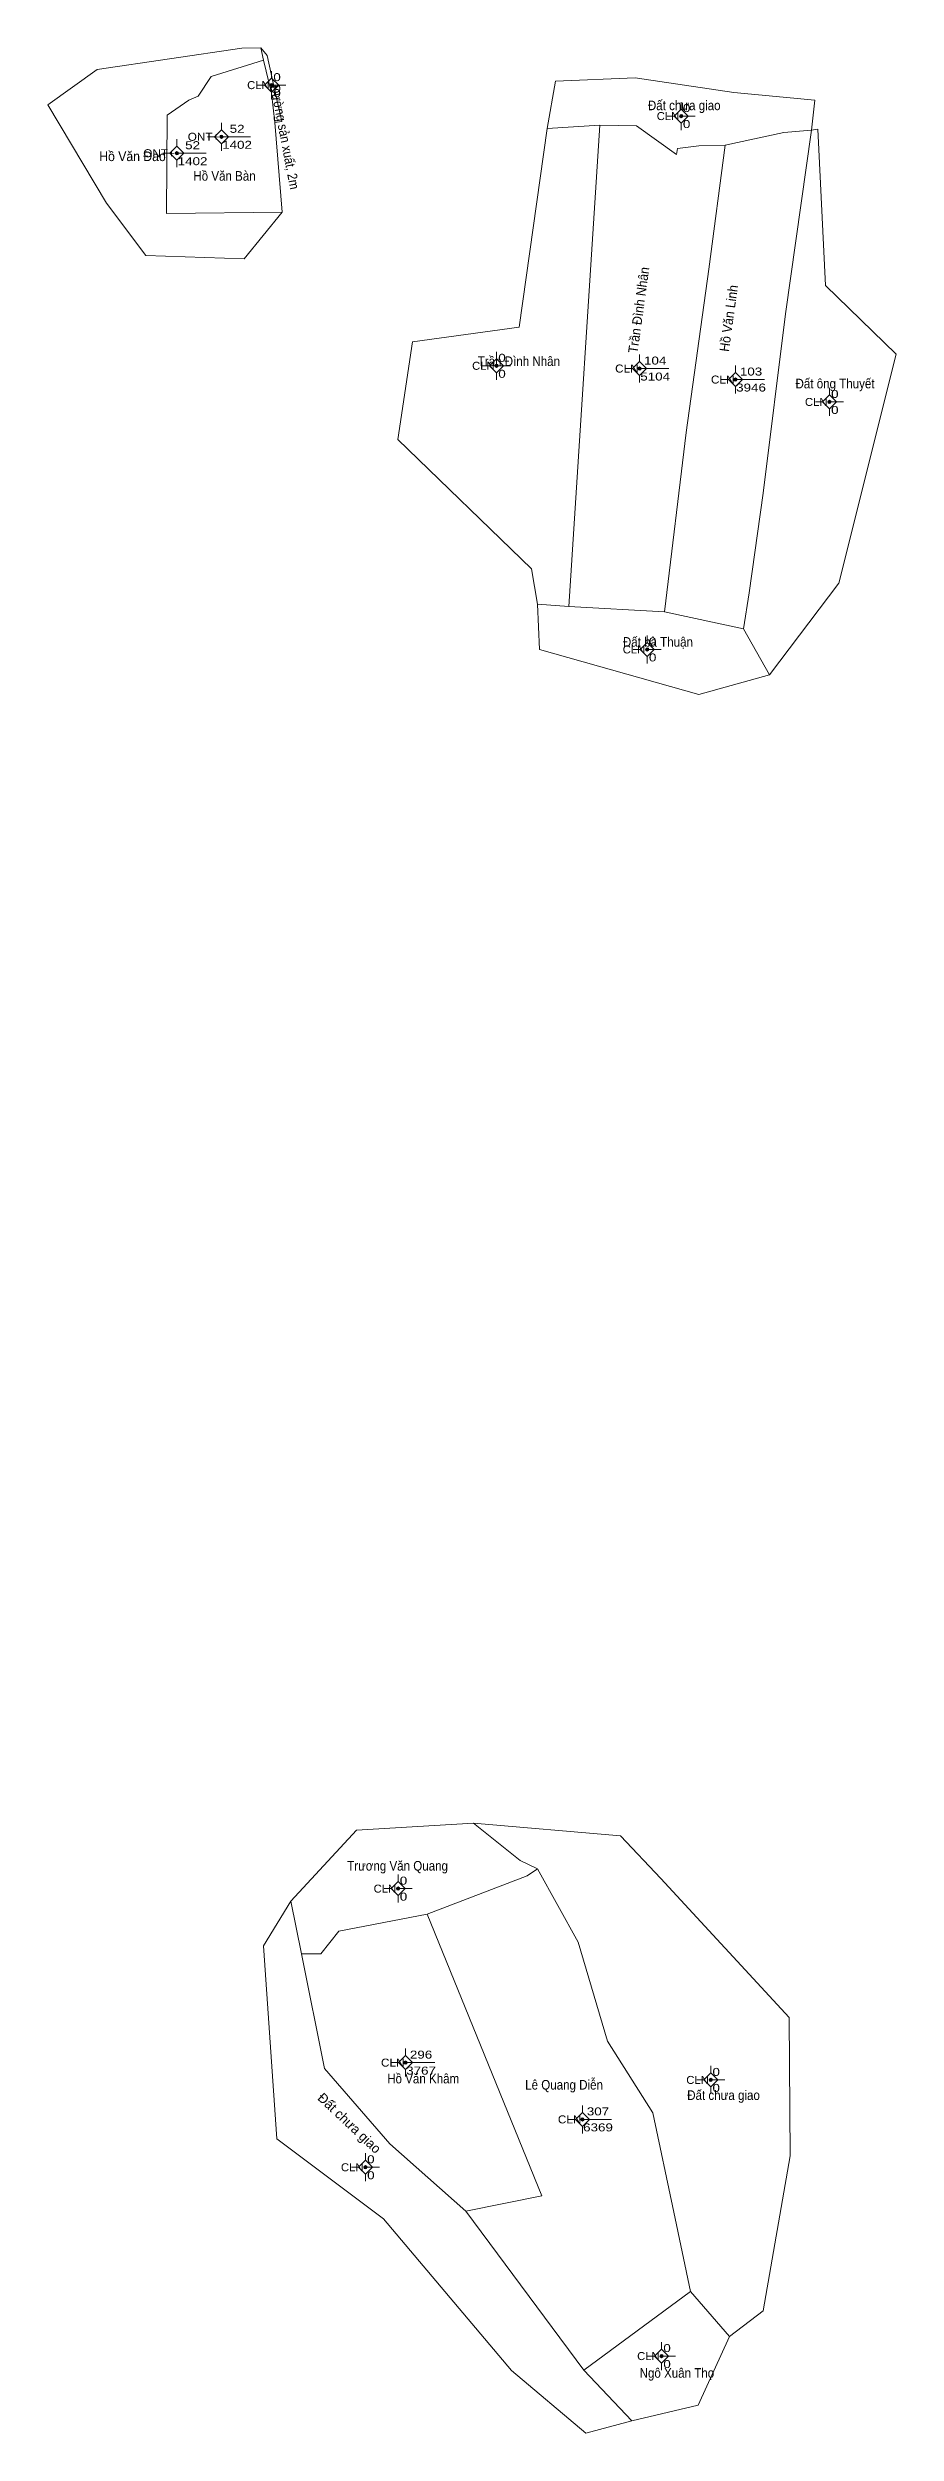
# Model space of a CAD drawing. Header units: metres. Extents: x 534068 to 535011, y 1849208 to 1850034.
# Drawn here: x 534746 to 535011, y 1849208 to 1849953 of the extents above; entities that cross this region are included whole.
import ezdxf
from ezdxf.enums import TextEntityAlignment as Align

# ---------------------------------------------------------------- set-up
doc = ezdxf.new("R2010")
doc.units = ezdxf.units.M
for name, color, linetype, lineweight in [('11', 7, 'Continuous', 13), ('13', 7, 'Continuous', 13), ('6', 7, 'Continuous', 13)]:
    doc.layers.add(name, color=color, linetype=linetype, lineweight=lineweight)
doc.layers.add('2', color=7, linetype='Continuous')

msp = doc.modelspace()

# ---------------------------------------------------------------- hatches: boundary and pattern name
at = {"layer": '11'}
for points in [[(534816.664, 1849941.66, 1), (534815.614, 1849941.66, 1)], [(534944.584, 1849931.99, 1), (534943.534, 1849931.99, 1)], [(534800.984, 1849925.51, 1), (534799.934, 1849925.51, 1)], [(534787.094, 1849920.38, 1), (534786.044, 1849920.38, 1)], [(534886.924, 1849853.95, 1), (534885.874, 1849853.95, 1)], [(534931.574, 1849853.09, 1), (534930.524, 1849853.09, 1)], [(534961.524, 1849849.65, 1), (534960.474, 1849849.65, 1)], [(534990.874, 1849842.65, 1), (534989.824, 1849842.65, 1)], [(534933.974, 1849765.32, 1), (534932.924, 1849765.32, 1)], [(534856.154, 1849378.07, 1), (534855.104, 1849378.07, 1)], [(534858.464, 1849323.7, 1), (534857.414, 1849323.7, 1)], [(534953.824, 1849318.29, 1), (534952.774, 1849318.29, 1)], [(534913.724, 1849305.96, 1), (534912.674, 1849305.96, 1)], [(534845.964, 1849291, 1), (534844.914, 1849291, 1)], [(534938.474, 1849232, 1), (534937.424, 1849232, 1)]]:
    msp.add_hatch(color=256, dxfattribs=at).paths.add_polyline_path(points)

# ---------------------------------------------------------------- linework, layer by layer
for p, q in [((534816.14, 1849946.04), (534816.14, 1849943.85)), ((534813.95, 1849941.66), (534811.76, 1849941.66)), ((534816.14, 1849939.47), (534816.14, 1849937.28)), ((534820.52, 1849941.66), (534818.33, 1849941.66)), ((534941.87, 1849931.99), (534939.69, 1849931.99)), ((534944.06, 1849936.36), (534944.06, 1849934.18)), ((534948.44, 1849931.99), (534946.25, 1849931.99)), ((534786.57, 1849924.76), (534786.57, 1849922.57)), ((534798.27, 1849925.51), (534796.08, 1849925.51)), ((534800.46, 1849929.88), (534800.46, 1849927.7)), ((534804.84, 1849925.51), (534802.65, 1849925.51)), ((534944.06, 1849929.8), (534944.06, 1849927.62)), ((534784.38, 1849920.38), (534782.19, 1849920.38)), ((534786.57, 1849918.19), (534786.57, 1849916)), ((534790.94, 1849920.38), (534788.76, 1849920.38)), ((534800.46, 1849923.32), (534800.46, 1849921.14)), ((534886.4, 1849858.32), (534886.4, 1849856.14)), ((534931.05, 1849857.46), (534931.05, 1849855.28)), ((534884.21, 1849853.95), (534882.02, 1849853.95)), ((534886.4, 1849851.76), (534886.4, 1849849.58)), ((534890.78, 1849853.95), (534888.59, 1849853.95)), ((534928.86, 1849853.09), (534926.68, 1849853.09)), ((534931.05, 1849850.9), (534931.05, 1849848.72)), ((534935.43, 1849853.09), (534933.24, 1849853.09)), ((534958.81, 1849849.65), (534956.62, 1849849.65)), ((534961, 1849854.02), (534961, 1849851.84)), ((534965.38, 1849849.65), (534963.19, 1849849.65)), ((534961, 1849847.46), (534961, 1849845.28)), ((534988.16, 1849842.65), (534985.98, 1849842.65)), ((534990.35, 1849847.02), (534990.35, 1849844.84)), ((534994.72, 1849842.65), (534992.54, 1849842.65)), ((534990.35, 1849840.46), (534990.35, 1849838.28)), ((534933.45, 1849769.7), (534933.45, 1849767.51)), ((534931.26, 1849765.32), (534929.07, 1849765.32)), ((534933.45, 1849763.13), (534933.45, 1849760.94)), ((534937.82, 1849765.32), (534935.64, 1849765.32)), ((534855.63, 1849382.44), (534855.63, 1849380.26)), ((534853.44, 1849378.07), (534851.26, 1849378.07)), ((534855.63, 1849375.88), (534855.63, 1849373.7)), ((534860, 1849378.07), (534857.82, 1849378.07)), ((534857.94, 1849328.08), (534857.94, 1849325.89)), ((534855.75, 1849323.7), (534853.56, 1849323.7)), ((534857.94, 1849321.51), (534857.94, 1849319.32)), ((534862.31, 1849323.7), (534860.13, 1849323.7)), ((534953.3, 1849322.66), (534953.3, 1849320.48)), ((534951.11, 1849318.29), (534948.93, 1849318.29)), ((534953.3, 1849316.1), (534953.3, 1849313.92)), ((534957.68, 1849318.29), (534955.49, 1849318.29)), ((534911.01, 1849305.96), (534908.82, 1849305.96)), ((534913.2, 1849310.34), (534913.2, 1849308.15)), ((534917.57, 1849305.96), (534915.39, 1849305.96)), ((534913.2, 1849303.77), (534913.2, 1849301.58)), ((534843.25, 1849291), (534841.06, 1849291)), ((534845.44, 1849295.38), (534845.44, 1849293.19)), ((534849.81, 1849291), (534847.63, 1849291)), ((534845.44, 1849288.81), (534845.44, 1849286.62)), ((534935.76, 1849232), (534933.57, 1849232)), ((534937.95, 1849236.38), (534937.95, 1849234.19)), ((534942.32, 1849232), (534940.14, 1849232)), ((534937.95, 1849229.81), (534937.95, 1849227.62))]:
    msp.add_line(p, q, dxfattribs=at)
for points in [[(534816.14, 1849943.85), (534813.95, 1849941.66), (534816.14, 1849939.47), (534818.33, 1849941.66)], [(534944.06, 1849934.18), (534941.87, 1849931.99), (534944.06, 1849929.8), (534946.25, 1849931.99)], [(534800.46, 1849927.7), (534798.27, 1849925.51), (534800.46, 1849923.32), (534802.65, 1849925.51)], [(534786.57, 1849922.57), (534784.38, 1849920.38), (534786.57, 1849918.19), (534788.76, 1849920.38)], [(534886.4, 1849856.14), (534884.21, 1849853.95), (534886.4, 1849851.76), (534888.59, 1849853.95)], [(534931.05, 1849855.28), (534928.86, 1849853.09), (534931.05, 1849850.9), (534933.24, 1849853.09)], [(534961, 1849851.84), (534958.81, 1849849.65), (534961, 1849847.46), (534963.19, 1849849.65)], [(534990.35, 1849844.84), (534988.16, 1849842.65), (534990.35, 1849840.46), (534992.54, 1849842.65)], [(534933.45, 1849767.51), (534931.26, 1849765.32), (534933.45, 1849763.13), (534935.64, 1849765.32)], [(534855.63, 1849380.26), (534853.44, 1849378.07), (534855.63, 1849375.88), (534857.82, 1849378.07)], [(534857.94, 1849325.89), (534855.75, 1849323.7), (534857.94, 1849321.51), (534860.13, 1849323.7)], [(534953.3, 1849320.48), (534951.11, 1849318.29), (534953.3, 1849316.1), (534955.49, 1849318.29)], [(534913.2, 1849308.15), (534911.01, 1849305.96), (534913.2, 1849303.77), (534915.39, 1849305.96)], [(534845.44, 1849293.19), (534843.25, 1849291), (534845.44, 1849288.81), (534847.63, 1849291)], [(534937.95, 1849234.19), (534935.76, 1849232), (534937.95, 1849229.81), (534940.14, 1849232)]]:
    msp.add_lwpolyline(points, close=True, dxfattribs=at)
for centre in [(534816.139, 1849941.66), (534944.059, 1849931.99), (534800.459, 1849925.51), (534786.569, 1849920.38), (534886.399, 1849853.95), (534931.049, 1849853.09), (534960.999, 1849849.65), (534990.349, 1849842.65), (534933.449, 1849765.32), (534855.629, 1849378.07), (534857.939, 1849323.7), (534953.299, 1849318.29), (534913.199, 1849305.96), (534845.439, 1849291), (534937.949, 1849232)]:
    msp.add_circle(centre, 0.525, dxfattribs=at)
at = {"layer": '13'}
for p, q in [((534816.76, 1849941.66), (534818.89, 1849941.66)), ((534944.69, 1849931.99), (534946.81, 1849931.99)), ((534801.08, 1849925.51), (534809.58, 1849925.51)), ((534787.19, 1849920.38), (534795.69, 1849920.38)), ((534887.02, 1849853.95), (534889.15, 1849853.95)), ((534931.68, 1849853.09), (534940.18, 1849853.09)), ((534961.62, 1849849.65), (534970.12, 1849849.65)), ((534990.98, 1849842.65), (534993.1, 1849842.65)), ((534934.07, 1849765.32), (534936.2, 1849765.32)), ((534856.26, 1849378.07), (534858.38, 1849378.07)), ((534858.56, 1849323.7), (534867.06, 1849323.7)), ((534953.93, 1849318.29), (534956.05, 1849318.29)), ((534913.82, 1849305.96), (534922.32, 1849305.96)), ((534846.06, 1849291), (534848.19, 1849291)), ((534938.57, 1849232), (534940.7, 1849232))]:
    msp.add_line(p, q, dxfattribs=at)
at = {"layer": '6'}
for p, q in [((534812.79, 1849953.35), (534813.55, 1849949.44)), ((534814.69, 1849950.92), (534812.79, 1849953.35)), ((534783.47, 1849932.29), (534783.26, 1849901.59)), ((534790.28, 1849937.01), (534783.47, 1849932.29)), ((534819.35, 1849930.26), (534817.14, 1849929.97)), ((534902.23, 1849928.12), (534918.65, 1849929.14)), ((534908.91, 1849778.76), (534918.65, 1849929.14)), ((534986.77, 1849927.94), (534984.72, 1849927.54)), ((534942.94, 1849921.87), (534942.55, 1849920.03)), ((534963.51, 1849771.76), (534965.27, 1849783)), ((534899.14, 1849779.42), (534908.91, 1849778.76)), ((534963.51, 1849771.76), (534971.64, 1849757.37)), ((534893.79, 1849386.82), (534879.16, 1849398.48)), ((534893.79, 1849386.82), (534899.16, 1849384.3)), ((534822.14, 1849374.14), (534825.45, 1849357.69)), ((534837.12, 1849364.8), (534864.73, 1849370.12)), ((534864.73, 1849370.12), (534900.49, 1849282.1)), ((534876.77, 1849277.29), (534900.49, 1849282.1)), ((534876.77, 1849277.29), (534913.64, 1849227.62)), ((534941.74, 1849277), (534946.98, 1849252.23)), ((534946.98, 1849252.23), (534913.64, 1849227.62)), ((534946.98, 1849252.23), (534959.1, 1849238.1)), ((534913.64, 1849227.62), (534928.6, 1849211.78))]:
    msp.add_line(p, q, dxfattribs=at)
for points in [[(534812.79, 1849953.35), (534806.85, 1849953.18), (534761.62, 1849946.52), (534746.2, 1849935.47), (534764.6, 1849904.77), (534776.87, 1849888.46), (534807.55, 1849887.41), (534819.4, 1849901.98)], [(534813.55, 1849949.44), (534797.25, 1849944.34), (534793.18, 1849938.18), (534790.28, 1849937.01)], [(534817.14, 1849929.97), (534816.14, 1849939.16), (534813.55, 1849949.44)], [(534814.69, 1849950.92), (534817.26, 1849939.51), (534819.35, 1849930.26)], [(534902.23, 1849928.12), (534904.76, 1849942.9), (534929.67, 1849943.96), (534960.54, 1849939.39), (534985.79, 1849936.94), (534984.72, 1849927.54)], [(534783.26, 1849901.59), (534819.4, 1849901.98), (534817.14, 1849929.97)], [(534902.23, 1849928.12), (534893.48, 1849866.01), (534860.15, 1849861.45), (534855.59, 1849830.91), (534897.33, 1849790.54), (534899.14, 1849779.42)], [(534918.65, 1849929.14), (534930.07, 1849928.93), (534942.55, 1849920.03)], [(534957.76, 1849922.94), (534976.16, 1849926.9), (534984.72, 1849927.54)], [(534984.72, 1849927.54), (534976.65, 1849870.14), (534969.65, 1849814.14), (534965.27, 1849783)], [(534971.64, 1849757.37), (534993.33, 1849785.99), (535011.23, 1849857.59), (534989.13, 1849879), (534986.77, 1849927.94)], [(534957.76, 1849922.94), (534952.65, 1849884.14), (534945.65, 1849833.14), (534938.85, 1849777.04)], [(534957.76, 1849922.94), (534949.52, 1849922.65), (534942.94, 1849921.87)], [(534899.14, 1849779.42), (534899.77, 1849765.27), (534949.58, 1849751.23), (534971.64, 1849757.37)], [(534908.91, 1849778.76), (534938.85, 1849777.04), (534963.51, 1849771.76)], [(534879.16, 1849398.48), (534842.68, 1849396.37), (534822.14, 1849374.14)], [(534959.1, 1849238.1), (534969.67, 1849246.13), (534978.09, 1849294.57), (534977.74, 1849337.75), (534937.74, 1849381.27), (534925.11, 1849394.61), (534879.16, 1849398.48)], [(534899.16, 1849384.3), (534895.99, 1849382.09), (534864.73, 1849370.12)], [(534899.16, 1849384.3), (534911.92, 1849361.37), (534921.08, 1849330.38), (534935.18, 1849308.03), (534941.74, 1849277)], [(534822.14, 1849374.14), (534813.56, 1849360.22), (534817.77, 1849299.84), (534851.1, 1849274.92), (534891.09, 1849227.53), (534914.24, 1849207.87), (534928.6, 1849211.78)], [(534837.12, 1849364.8), (534831.49, 1849357.66), (534825.45, 1849357.69)], [(534825.45, 1849357.69), (534832.66, 1849321.89), (534853.06, 1849298.32), (534876.77, 1849277.29)], [(534928.6, 1849211.78), (534949.32, 1849216.65), (534959.1, 1849238.1)]]:
    msp.add_lwpolyline(points, dxfattribs=at)

# ---------------------------------------------------------------- texts
at = {"layer": '13'}
for s, width, p in [('CLN', 1.05, (534815.51, 1849940.41)), ('CLN', 1.05, (534943.44, 1849930.74)), ('ONT+', 1.1, (534799.84, 1849924.26)), ('ONT+', 1.1, (534785.94, 1849919.13)), ('CLN', 1.05, (534885.77, 1849852.7)), ('CLN', 1.1, (534930.76, 1849851.84)), ('CLN', 1.1, (534960.7, 1849848.4)), ('CLN', 1.05, (534989.73, 1849841.4)), ('CLN', 1.05, (534932.82, 1849764.07)), ('CLN', 1.05, (534855.01, 1849376.82)), ('CLN', 1.1, (534857.64, 1849322.45)), ('CLN', 1.05, (534952.68, 1849317.04)), ('CLN', 1.1, (534912.9, 1849304.71)), ('CLN', 1.05, (534844.81, 1849289.75)), ('CLN', 1.05, (534937.32, 1849230.75))]:
    msp.add_text(s, height=2.5, dxfattribs=dict(at, width=width)).set_placement(p, align=Align.RIGHT)
at = {"layer": '13', "width": 1.25}
for s, p in [('0', (534817.83, 1849942.91)), ('0', (534817.83, 1849937.91)), ('0', (534945.75, 1849933.24)), ('52', (534791.445, 1849921.63)), ('1402', (534805.33, 1849921.76)), ('52', (534805.345, 1849926.76)), ('0', (534945.75, 1849928.24)), ('1402', (534791.44, 1849916.63)), ('0', (534888.09, 1849855.2)), ('104', (534935.925, 1849854.34)), ('0', (534888.09, 1849850.2)), ('5104', (534935.93, 1849849.34)), ('103', (534965.875, 1849850.9)), ('3946', (534965.87, 1849845.9)), ('0', (534992.04, 1849843.9)), ('0', (534992.04, 1849838.9)), ('0', (534935.14, 1849766.57)), ('0', (534935.14, 1849761.57)), ('0', (534857.32, 1849379.32)), ('0', (534857.32, 1849374.32)), ('296', (534862.805, 1849324.95)), ('3767', (534862.81, 1849319.95)), ('0', (534954.99, 1849319.54)), ('0', (534954.99, 1849314.54)), ('307', (534918.065, 1849307.21)), ('6369', (534918.07, 1849302.21)), ('0', (534847.13, 1849292.25)), ('0', (534847.13, 1849287.25)), ('0', (534939.64, 1849233.25)), ('0', (534939.64, 1849228.25))]:
    msp.add_text(s, height=2.5, dxfattribs=at).set_placement(p, align=Align.CENTER)
at = {"layer": '2'}
for s, rotation, width, p in [('Đường sản xuất, 2m', 280.893, 0.9, (534818.808, 1849925.113)), ('Trần Đình Nhân', 82.185, 0.95, (534932.267, 1849871.176)), ('Hồ Văn Linh', 82.185, 0.95, (534960.384, 1849868.601))]:
    msp.add_text(s, height=3, rotation=rotation, dxfattribs=dict(at, width=width)).set_placement(p, align=Align.CENTER)
for s, width, p in [('Đất chưa giao', 0.9, (534945, 1849933.83)), ('Hồ Văn Đao', 0.95, (534772.675, 1849917.92)), ('Hồ Văn Bàn', 0.9, (534801.415, 1849911.79)), ('Trần Đình Nhân', 0.9, (534893.36, 1849853.88)), ('Đất ông Thuyết', 0.9, (534992.105, 1849846.9)), ('Đất bà Thuận', 0.9, (534936.785, 1849766.17)), ('Trương Văn Quang', 0.9, (534855.47, 1849383.71)), ('Hồ Văn Khâm', 0.9, (534863.475, 1849317.21)), ('Lê Quang Diễn', 0.9, (534907.47, 1849315.28)), ('Đất chưa giao', 0.9, (534957.28, 1849312.03)), ('Ngô Xuân Thọ', 0.9, (534942.71, 1849225.23))]:
    msp.add_text(s, height=3, dxfattribs=dict(at, width=width)).set_placement(p, align=Align.CENTER)
msp.add_text('Đất chưa giao', height=3, rotation=316.637, dxfattribs=at).set_placement((534839.4, 1849303.705), align=Align.CENTER)

doc.saveas('drawing.dxf')
